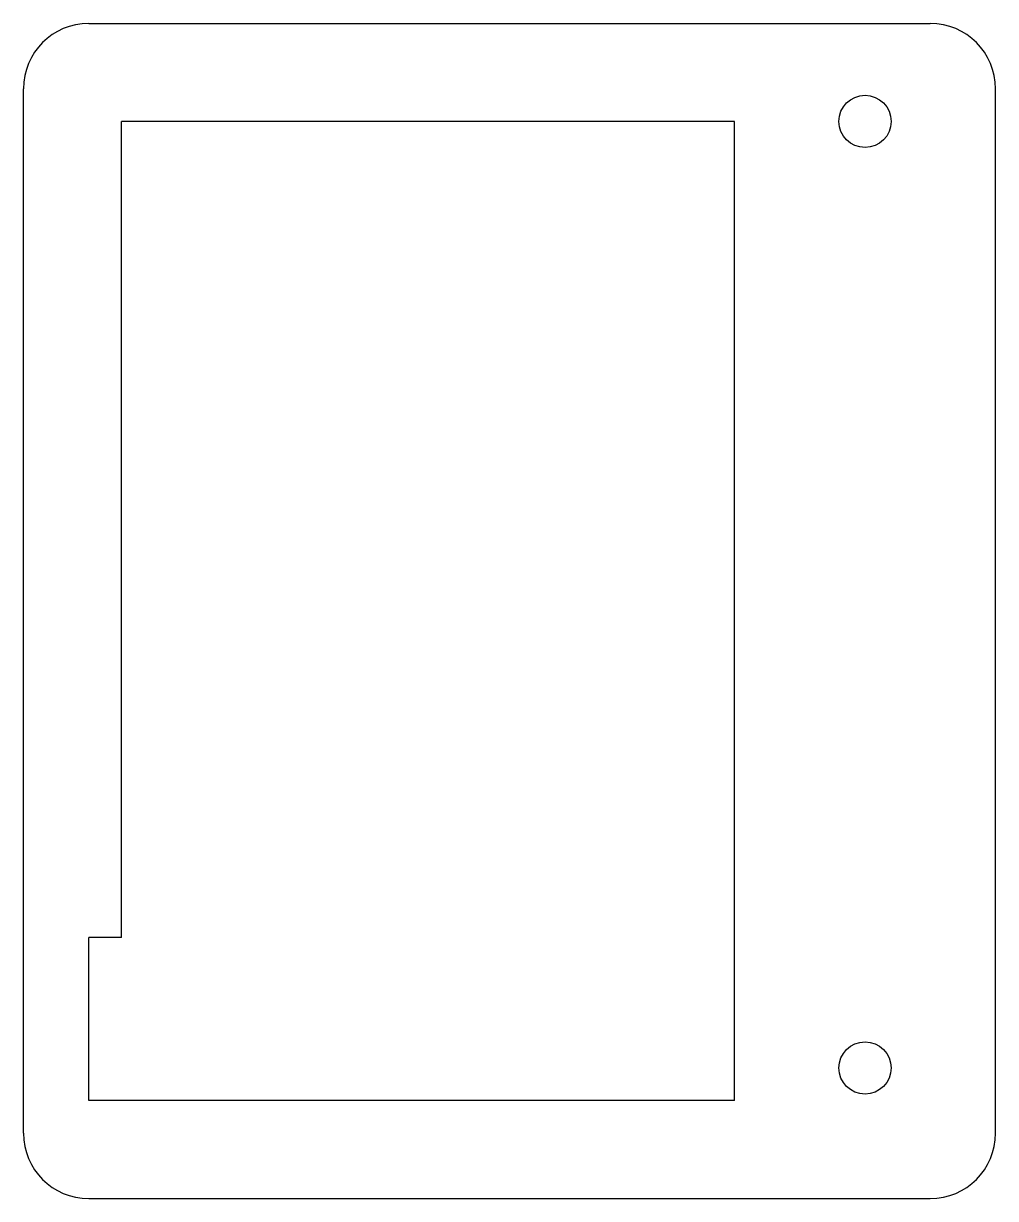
# Model space of a CAD drawing. Extents: x 0 to 149, y 0 to 180.
import ezdxf

# ---------------------------------------------------------------- set-up
doc = ezdxf.new("R2010")
doc.units = 0
doc.layers.add('Shape2DView', color=7, linetype='CONTINUOUS')

msp = doc.modelspace()

# ---------------------------------------------------------------- linework, layer by layer
at = {"layer": 'Shape2DView'}
for p, q in [((10, 180), (139, 180)), ((0, 10), (0, 170)), ((149, 10), (149, 170)), ((109, 165), (15, 165)), ((15, 40), (15, 165)), ((109, 15), (109, 165)), ((15, 40), (10, 40)), ((10, 15), (10, 40)), ((109, 15), (10, 15)), ((10, 0), (139, 0))]:
    msp.add_line(p, q, dxfattribs=at)
for centre in [(129, 165), (129, 20)]:
    msp.add_circle(centre, 4, dxfattribs=at)
for centre, start, end in [((10, 170), 90, 180), ((139, 170), 0, 90), ((10, 10), 180, -90), ((139, 10), -90, 0)]:
    msp.add_arc(centre, 10, start, end, dxfattribs=at)

doc.saveas('drawing.dxf')
